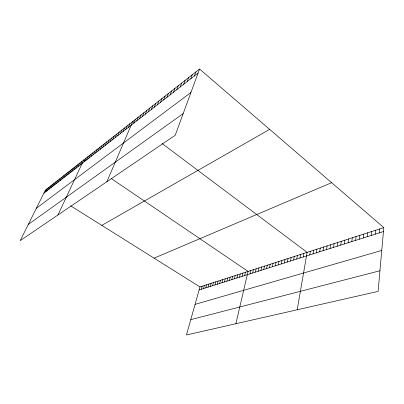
<?xml version="1.0" encoding="UTF-8"?>
<svg xmlns="http://www.w3.org/2000/svg" width="404" height="404" viewBox="0 0 404 404"><rect width="100%" height="100%" fill="white"/><g stroke="black" fill="none" stroke-linecap="round" stroke-linejoin="round"><path stroke-width="0.61" d="M383.8 227.603L378.099 291.38L186.471 334.966L199.975 286.931L383.8 227.603L199.561 69.033L45.455 190.037L20.2 240.648L175.215 135.264L199.561 69.033M379.321 232.876L379.689 228.932M375.245 234.163L375.634 230.24M371.22 235.441L371.624 231.532M367.246 236.699L367.665 232.81M363.322 237.946L363.751 234.073M359.444 239.173L359.893 235.32M355.616 240.385L356.076 236.552M351.828 241.587L352.303 237.769M348.091 242.769L348.576 238.971M344.4 243.94L344.895 240.158M340.749 245.097L341.259 241.334M337.138 246.238L337.663 242.496M333.573 247.369L334.113 243.642M330.053 248.485L330.598 244.773M326.568 249.591L327.129 245.895M323.124 250.682L323.695 247.001M319.721 251.758L320.301 248.096M316.357 252.828L316.948 249.182M313.029 253.879L313.63 250.248M309.742 254.924L310.353 251.308M297.203 309.782L307.111 252.354L162.1 143.521M303.212 256.989L303.843 253.409M299.97 258.02L300.611 254.454M296.768 259.035L297.415 255.485M293.597 260.04L294.253 256.505M290.466 261.029L291.132 257.515M287.365 262.014L288.042 258.51M284.3 262.984L284.982 259.494M281.27 263.943L281.962 260.474M278.27 264.893L278.967 261.439M275.306 265.837L276.008 262.393M272.372 266.766L273.084 263.337M269.468 267.685L270.185 264.272M266.595 268.594L267.322 265.196M263.751 269.493L264.484 266.11M260.939 270.387L261.681 267.019M258.156 271.266L258.903 267.913M255.404 272.139L256.156 268.801M252.677 273.003L253.434 269.68M249.98 273.861L250.743 270.549M235.87 323.73L248.081 271.407L111.181 178.477M244.667 275.543L245.445 272.256M242.052 276.371L242.834 273.099M239.461 277.195L240.249 273.932M236.901 278.002L237.688 274.76M234.36 278.81L235.158 275.579M231.851 279.603L232.648 276.386M229.361 280.391L230.164 277.189M226.897 281.174L227.71 277.982M224.457 281.947L225.27 278.77M222.043 282.714L222.862 279.548M219.65 283.472L220.473 280.315M217.281 284.219L218.109 281.083M214.933 284.966L215.766 281.835M212.61 285.699L213.443 282.588M210.307 286.431L211.146 283.325M208.03 287.153L208.868 284.062M205.767 287.87L206.616 284.79M203.53 288.577L204.379 285.512M201.313 289.279L202.167 286.224M194.39 75.952L195.884 71.917M190.759 78.78L192.264 74.76M187.183 81.563L188.698 77.563M183.668 84.305L185.189 80.32M180.199 87.001L181.729 83.032M176.79 89.663L178.326 85.709M173.427 92.279L174.967 88.34M170.114 94.859L171.665 90.935M166.852 97.404L168.407 93.496M163.64 99.909L165.196 96.016M160.469 102.374L162.034 98.5M157.348 104.808L158.918 100.944M154.272 107.206L155.843 103.358M151.237 109.57L152.813 105.737M148.248 111.898L149.828 108.085M145.299 114.196L146.884 110.398M142.39 116.463L143.981 112.676M139.521 118.695L141.112 114.928M136.693 120.902L138.289 117.145M133.906 123.074L135.502 119.332M106.873 181.724L132.754 121.493L134.567 122.851M128.386 127.371L129.987 123.659M125.659 129.497L127.265 125.801M122.968 131.593L124.573 127.911M120.311 133.663L121.922 129.997M117.69 135.704L119.301 132.052M115.105 137.719L116.716 134.083M112.554 139.703L114.17 136.082M110.04 141.668L111.65 138.062M107.55 143.602L109.166 140.011M105.101 145.516L106.717 141.935M102.677 147.399L104.293 143.834M100.288 149.263L101.904 145.713M97.93 151.101L99.546 147.566M95.597 152.914L97.218 149.394M93.299 154.707L94.915 151.202M91.026 156.479L92.642 152.985M88.779 158.227L90.395 154.747M84.375 161.661L85.991 158.211M86.562 159.954L88.178 156.489M57.939 214.994L83.825 159.908L85.239 160.868M80.073 165.009L81.689 161.585M77.962 166.655L79.578 163.246M73.816 169.887L75.427 166.504M75.876 168.281L77.492 164.882M71.776 171.473L73.392 168.104M69.766 173.043L71.377 169.685M65.807 176.124L67.418 172.796M67.776 174.594L69.382 171.251M63.862 177.639L65.468 174.321M61.943 179.139L63.549 175.831M58.166 182.083L59.767 178.8M60.045 180.618L61.645 177.326M56.307 183.527L57.908 180.26M52.651 186.375L54.252 183.133M54.469 184.956L56.07 181.704M50.859 187.774L52.454 184.542M47.324 190.526L48.914 187.32M49.081 189.158L50.677 185.941M45.586 191.88L47.177 188.688M43.869 193.218L198.076 73.079M36.345 208.297L190.946 92.471M28.3 224.412L183.184 113.585M101.823 225.382L269.645 129.351M154.086 258.156L331.618 182.694M199.116 289.976L383.446 231.568M195.076 304.358L381.76 250.44M190.779 319.65L379.942 270.761M45.455 190.037L46.95 190.976M70.826 205.944L199.975 286.931"/></g></svg>
